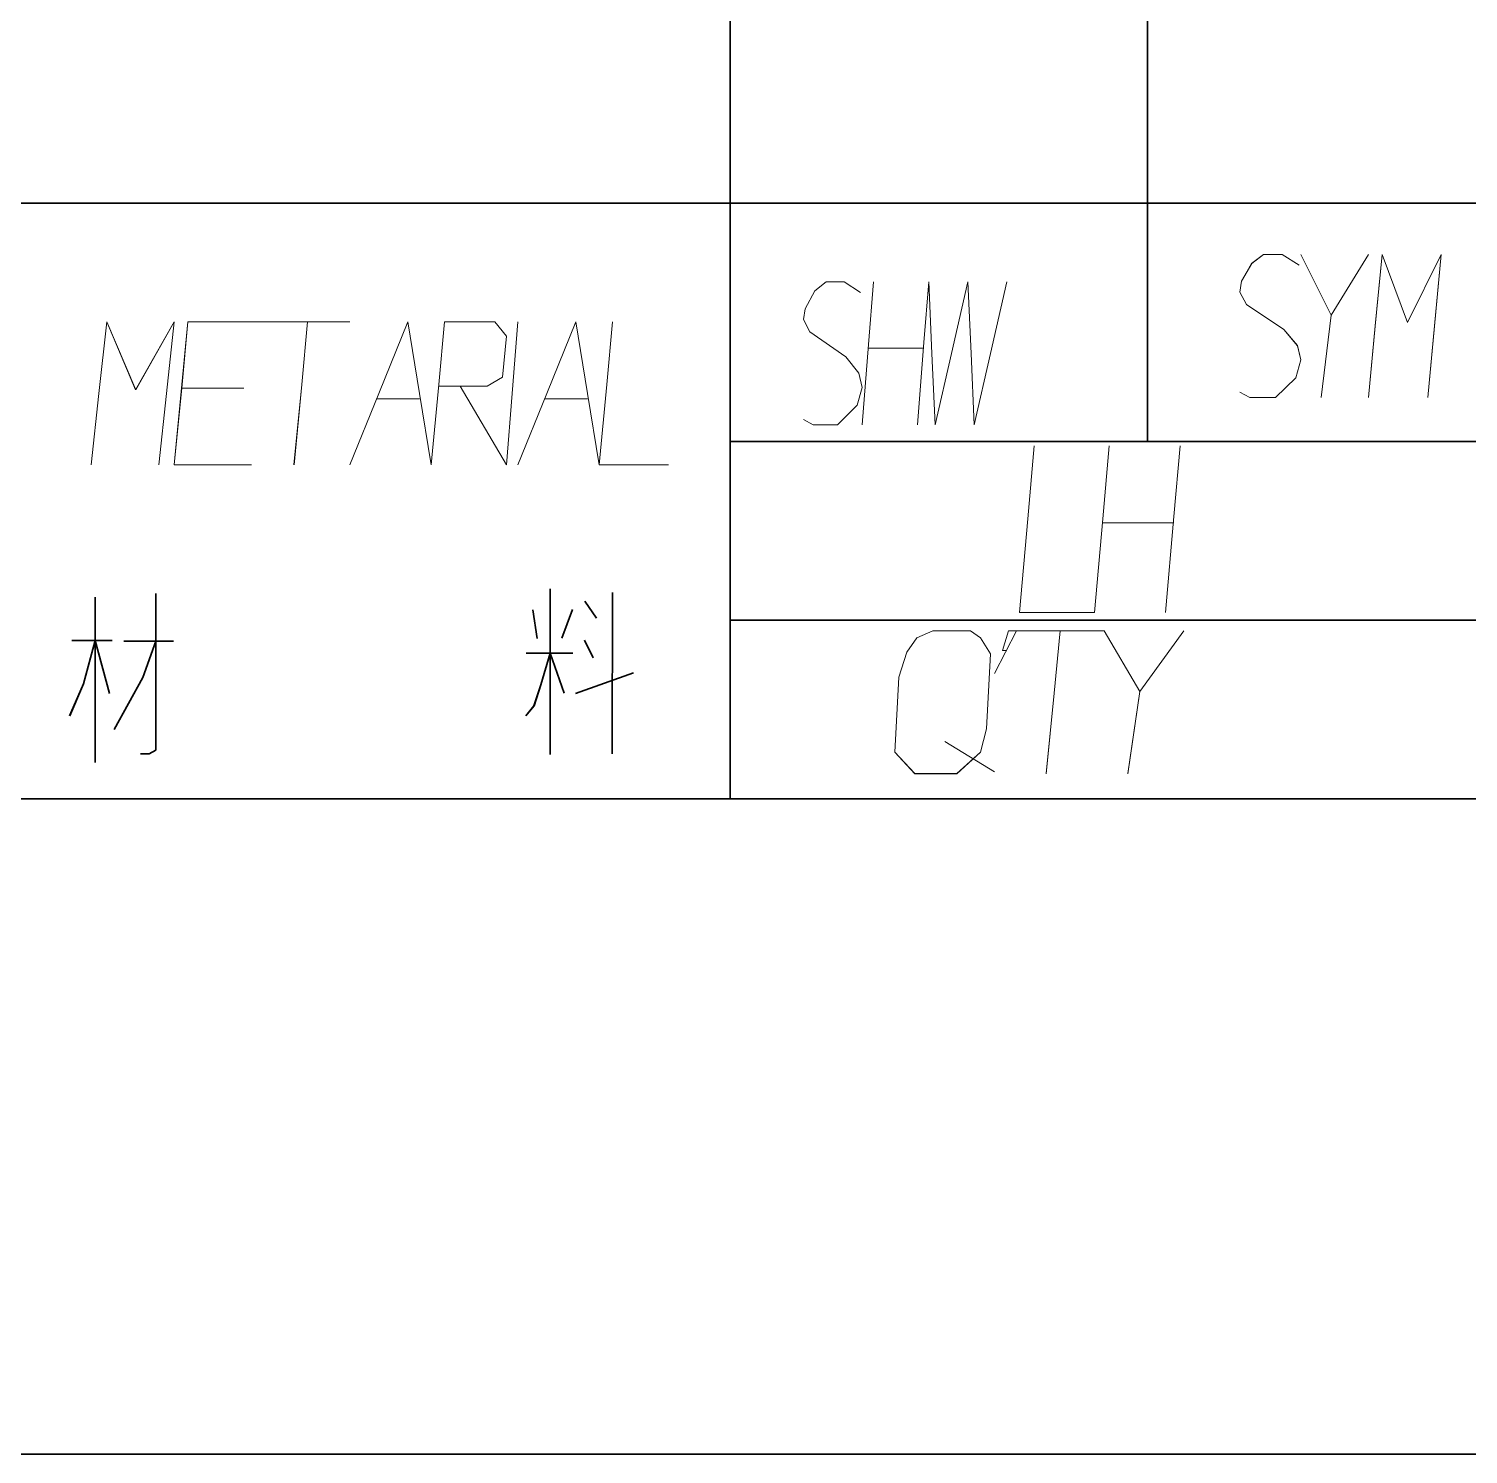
# Model space of a CAD drawing. Header units: millimetres. Extents: x 1333 to 104182, y -62616 to -5704.
# Drawn here: x 45099.92 to 45148.23, y -62284.83 to -62236.97 of the extents above; entities that cross this region are included whole.
import ezdxf

# ---------------------------------------------------------------- set-up
doc = ezdxf.new("R2010")
doc.units = ezdxf.units.MM
doc.header["$LTSCALE"] = 0.5
doc.layers.add('08', color=1, linetype='Continuous')

# ---------------------------------------------------------------- blocks, each defined once
blk = doc.blocks.new('D')
at = {"color": 7, "lineweight": 35, "ltscale": 0.25}
for p, q in [((54220.08, -14049.043), (54220.08, -14069.043)), ((54234.08, -14069.043), (54234.08, -14049.043))]:
    blk.add_line(p, q, dxfattribs=at)
at = {"color": 7, "lineweight": 35}
blk.add_line((54356.08, -14069.043), (54076.08, -14069.043), dxfattribs=at)
blk = doc.blocks.new('arwear')
at = {"layer": '08', "color": 3, "xscale": 0.5, "yscale": 0.5, "zscale": 0.5}
blk.add_blockref('D', (26347.04, -5592.506), dxfattribs=at)
blk = doc.blocks.new('999')
at = {"color": 7, "lineweight": 35, "ltscale": 0.25}
for p, q in [((75690.978, -11391.12), (75690.978, -11421.12)), ((75711.978, -11421.12), (75711.978, -11391.12)), ((75690.978, -11451.12), (75690.978, -11421.12)), ((75690.978, -11451.12), (75690.978, -11421.12))]:
    blk.add_line(p, q, dxfattribs=at)
at = {"color": 7, "lineweight": 35}
for p, q in [((75894.978, -11421.12), (75474.978, -11421.12)), ((75894.978, -11421.12), (75474.978, -11421.12)), ((75894.978, -11421.12), (75474.978, -11421.12)), ((75690.978, -11433.12), (75774.978, -11433.12)), ((75690.978, -11433.12), (75774.978, -11433.12)), ((75774.978, -11442.12), (75690.978, -11442.12)), ((75774.978, -11442.12), (75690.978, -11442.12)), ((75894.978, -11451.12), (75474.978, -11451.12)), ((75894.978, -11451.12), (75474.978, -11451.12)), ((75894.978, -11451.12), (75474.978, -11451.12)), ((75894.978, -11451.12), (75474.978, -11451.12)), ((75849.978, -11484.12), (75474.978, -11484.12))]:
    blk.add_line(p, q, dxfattribs=at)
at = {"color": 7, "lineweight": 35, "ltscale": 0.1}
blk.add_line((75711.978, -11433.12), (75711.978, -11421.12), dxfattribs=at)
blk.add_line((75711.978, -11433.12), (75711.978, -11421.12), dxfattribs=at)
at = {"color": 7, "lineweight": 35, "ltscale": 0.069342}
blk.add_line((75659.008, -11440.961), (75659.008, -11449.283), dxfattribs=at)
blk.add_line((75659.008, -11440.961), (75659.008, -11449.283), dxfattribs=at)
at = {"color": 7, "lineweight": 35, "ltscale": 0.06571}
blk.add_line((75662.055, -11440.77), (75662.055, -11448.655), dxfattribs=at)
blk.add_line((75662.055, -11440.77), (75662.055, -11448.655), dxfattribs=at)
at = {"color": 7, "lineweight": 35, "ltscale": 0.069489}
blk.add_line((75681.915, -11440.543), (75681.915, -11448.882), dxfattribs=at)
blk.add_line((75681.915, -11440.543), (75681.915, -11448.882), dxfattribs=at)
at = {"color": 7, "lineweight": 35, "ltscale": 0.067746}
blk.add_line((75685.048, -11440.717), (75685.031, -11448.847), dxfattribs=at)
blk.add_line((75685.048, -11440.717), (75685.031, -11448.847), dxfattribs=at)
at = {"color": 7, "lineweight": 35, "ltscale": 0.012191}
blk.add_line((75681.045, -11441.59), (75681.253, -11443.038), dxfattribs=at)
blk.add_line((75681.045, -11441.59), (75681.253, -11443.038), dxfattribs=at)
at = {"color": 7, "lineweight": 35, "ltscale": 0.012873}
blk.add_line((75683.028, -11441.572), (75682.489, -11443.02), dxfattribs=at)
blk.add_line((75683.028, -11441.572), (75682.489, -11443.02), dxfattribs=at)
at = {"color": 7, "lineweight": 35, "ltscale": 0.008663}
blk.add_line((75683.655, -11441.153), (75684.247, -11442.008), dxfattribs=at)
blk.add_line((75683.655, -11441.153), (75684.247, -11442.008), dxfattribs=at)
at = {"color": 7, "lineweight": 35, "ltscale": 0.008252}
blk.add_line((75683.638, -11443.125), (75684.073, -11444.014), dxfattribs=at)
blk.add_line((75683.638, -11443.125), (75684.073, -11444.014), dxfattribs=at)
at = {"color": 7, "lineweight": 35, "ltscale": 0.016968}
blk.add_line((75657.823, -11443.147), (75659.859, -11443.147), dxfattribs=at)
blk.add_line((75657.823, -11443.147), (75659.859, -11443.147), dxfattribs=at)
at = {"color": 7, "lineweight": 35, "ltscale": 0.018792}
blk.add_line((75659.008, -11443.147), (75658.416, -11445.323), dxfattribs=at)
blk.add_line((75659.008, -11443.147), (75658.416, -11445.323), dxfattribs=at)
at = {"color": 7, "lineweight": 35, "ltscale": 0.022987}
blk.add_line((75659.008, -11443.147), (75659.721, -11445.811), dxfattribs=at)
blk.add_line((75659.008, -11443.147), (75659.721, -11445.811), dxfattribs=at)
at = {"color": 7, "lineweight": 35, "ltscale": 0.02074}
blk.add_line((75660.454, -11443.177), (75662.942, -11443.177), dxfattribs=at)
blk.add_line((75660.454, -11443.177), (75662.942, -11443.177), dxfattribs=at)
at = {"color": 7, "lineweight": 35, "ltscale": 0.016182}
blk.add_line((75662.055, -11443.177), (75661.41, -11445.009), dxfattribs=at)
blk.add_line((75662.055, -11443.177), (75661.41, -11445.009), dxfattribs=at)
at = {"color": 7, "lineweight": 35, "ltscale": 0.01958}
blk.add_line((75680.696, -11443.77), (75683.046, -11443.77), dxfattribs=at)
blk.add_line((75680.696, -11443.77), (75683.046, -11443.77), dxfattribs=at)
at = {"color": 7, "lineweight": 35, "ltscale": 0.013935}
blk.add_line((75681.915, -11443.77), (75681.445, -11445.375), dxfattribs=at)
blk.add_line((75681.915, -11443.77), (75681.445, -11445.375), dxfattribs=at)
at = {"color": 7, "lineweight": 35, "ltscale": 0.01783}
blk.add_line((75681.915, -11443.77), (75682.611, -11445.794), dxfattribs=at)
blk.add_line((75681.915, -11443.77), (75682.611, -11445.794), dxfattribs=at)
at = {"color": 7, "lineweight": 35, "ltscale": 0.024906}
blk.add_line((75661.41, -11445.009), (75659.966, -11447.625), dxfattribs=at)
blk.add_line((75661.41, -11445.009), (75659.966, -11447.625), dxfattribs=at)
at = {"color": 7, "lineweight": 35, "ltscale": 0.025879}
blk.add_line((75683.185, -11445.811), (75686.109, -11444.765), dxfattribs=at)
blk.add_line((75683.185, -11445.811), (75686.109, -11444.765), dxfattribs=at)
at = {"color": 7, "lineweight": 35, "ltscale": 0.014579}
blk.add_line((75658.416, -11445.323), (75657.72, -11446.928), dxfattribs=at)
blk.add_line((75658.416, -11445.323), (75657.72, -11446.928), dxfattribs=at)
at = {"color": 7, "lineweight": 35, "ltscale": 0.009193}
blk.add_line((75681.445, -11445.375), (75681.096, -11446.422), dxfattribs=at)
blk.add_line((75681.445, -11445.375), (75681.096, -11446.422), dxfattribs=at)
at = {"color": 7, "lineweight": 35, "ltscale": 0.005467}
blk.add_line((75681.096, -11446.422), (75680.679, -11446.928), dxfattribs=at)
blk.add_line((75681.096, -11446.422), (75680.679, -11446.928), dxfattribs=at)
at = {"color": 7, "lineweight": 35, "ltscale": 0.003687}
blk.add_line((75661.731, -11448.842), (75661.289, -11448.842), dxfattribs=at)
blk.add_line((75661.731, -11448.842), (75661.289, -11448.842), dxfattribs=at)
at = {"color": 7, "lineweight": 35, "ltscale": 0.003115}
blk.add_line((75662.055, -11448.655), (75661.731, -11448.842), dxfattribs=at)
blk.add_line((75662.055, -11448.655), (75661.731, -11448.842), dxfattribs=at)
at = {"color": 7, "lineweight": 13}
for points in [[(75716.628, -11430.631), (75717.139, -11430.901), (75718.418, -11430.901), (75719.44, -11429.911), (75719.696, -11429.011), (75719.526, -11428.291), (75718.844, -11427.481), (75716.969, -11426.221), (75716.628, -11425.591), (75716.713, -11425.051), (75717.224, -11424.151), (75717.821, -11423.701), (75718.759, -11423.701), (75719.611, -11424.241)], [(75716.628, -11430.631), (75717.139, -11430.901), (75718.418, -11430.901), (75719.44, -11429.911), (75719.696, -11429.011), (75719.526, -11428.291), (75718.844, -11427.481), (75716.969, -11426.221), (75716.628, -11425.591), (75716.713, -11425.051), (75717.224, -11424.151), (75717.821, -11423.701), (75718.759, -11423.701), (75719.611, -11424.241)], [(75719.696, -11423.701), (75721.23, -11426.761), (75720.719, -11430.901)], [(75719.696, -11423.701), (75721.23, -11426.761), (75720.719, -11430.901)], [(75721.23, -11426.761), (75723.105, -11423.701)], [(75721.23, -11426.761), (75723.105, -11423.701)], [(75723.105, -11430.901), (75723.446, -11427.301), (75723.787, -11423.701), (75725.065, -11427.121), (75726.77, -11423.701), (75726.429, -11427.301), (75726.088, -11430.901)], [(75723.105, -11430.901), (75723.446, -11427.301), (75723.787, -11423.701), (75725.065, -11427.121), (75726.77, -11423.701), (75726.429, -11427.301), (75726.088, -11430.901)], [(75694.661, -11432.01), (75695.152, -11432.28), (75696.381, -11432.28), (75697.364, -11431.29), (75697.609, -11430.39), (75697.446, -11429.67), (75696.79, -11428.86), (75694.989, -11427.6), (75694.661, -11426.97), (75694.743, -11426.43), (75695.234, -11425.53), (75695.808, -11425.08), (75696.708, -11425.08), (75697.527, -11425.62)], [(75694.661, -11432.01), (75695.152, -11432.28), (75696.381, -11432.28), (75697.364, -11431.29), (75697.609, -11430.39), (75697.446, -11429.67), (75696.79, -11428.86), (75694.989, -11427.6), (75694.661, -11426.97), (75694.743, -11426.43), (75695.234, -11425.53), (75695.808, -11425.08), (75696.708, -11425.08), (75697.527, -11425.62)], [(75697.609, -11432.28), (75697.937, -11428.23), (75698.183, -11425.08)], [(75697.609, -11432.28), (75697.937, -11428.23), (75698.183, -11425.08)], [(75700.967, -11425.08), (75700.722, -11428.14), (75700.394, -11432.28)], [(75700.967, -11425.08), (75700.722, -11428.14), (75700.394, -11432.28)], [(75700.967, -11425.08), (75701.131, -11428.68), (75701.295, -11432.28), (75702.114, -11428.68), (75702.933, -11425.08), (75703.097, -11428.68), (75703.26, -11432.28), (75704.08, -11428.68), (75704.898, -11425.08)], [(75700.967, -11425.08), (75701.131, -11428.68), (75701.295, -11432.28), (75702.114, -11428.68), (75702.933, -11425.08), (75703.097, -11428.68), (75703.26, -11432.28), (75704.08, -11428.68), (75704.898, -11425.08)], [(75658.808, -11434.295), (75659.197, -11430.695), (75659.585, -11427.095), (75661.043, -11430.515), (75662.987, -11427.095), (75662.599, -11430.695), (75662.21, -11434.295)], [(75658.808, -11434.295), (75659.197, -11430.695), (75659.585, -11427.095), (75661.043, -11430.515), (75662.987, -11427.095), (75662.599, -11430.695), (75662.21, -11434.295)], [(75666.875, -11434.295), (75662.987, -11434.295), (75663.376, -11430.245), (75663.668, -11427.095), (75667.556, -11427.095)], [(75666.875, -11434.295), (75662.987, -11434.295), (75663.376, -11430.245), (75663.668, -11427.095), (75667.556, -11427.095)], [(75667.556, -11427.095), (75671.833, -11427.095)], [(75667.556, -11427.095), (75671.833, -11427.095)], [(75669.014, -11434.295), (75669.403, -11430.245), (75669.694, -11427.095)], [(75669.014, -11434.295), (75669.403, -11430.245), (75669.694, -11427.095)], [(75671.833, -11434.295), (75673.291, -11430.695), (75674.749, -11427.095), (75675.332, -11430.695), (75675.915, -11434.295)], [(75671.833, -11434.295), (75673.291, -11430.695), (75674.749, -11427.095), (75675.332, -11430.695), (75675.915, -11434.295)], [(75675.915, -11434.295), (75676.304, -11430.245), (75676.595, -11427.095), (75679.123, -11427.095), (75679.706, -11427.815), (75679.511, -11429.885), (75678.734, -11430.335), (75676.304, -11430.335)], [(75675.915, -11434.295), (75676.304, -11430.245), (75676.595, -11427.095), (75679.123, -11427.095), (75679.706, -11427.815), (75679.511, -11429.885), (75678.734, -11430.335), (75676.304, -11430.335)], [(75679.706, -11434.295), (75679.997, -11430.695), (75680.289, -11427.095)], [(75679.706, -11434.295), (75679.997, -11430.695), (75680.289, -11427.095)], [(75680.289, -11434.295), (75681.747, -11430.695), (75683.205, -11427.095), (75683.788, -11430.695), (75684.371, -11434.295)], [(75680.289, -11434.295), (75681.747, -11430.695), (75683.205, -11427.095), (75683.788, -11430.695), (75684.371, -11434.295)], [(75687.871, -11434.295), (75684.371, -11434.295), (75684.76, -11430.245), (75685.052, -11427.095)], [(75687.871, -11434.295), (75684.371, -11434.295), (75684.76, -11430.245), (75685.052, -11427.095)], [(75697.937, -11428.41), (75700.722, -11428.41)], [(75697.937, -11428.41), (75700.722, -11428.41)], [(75663.376, -11430.425), (75666.487, -11430.425)], [(75663.376, -11430.425), (75666.487, -11430.425)], [(75677.373, -11430.335), (75679.706, -11434.295)], [(75677.373, -11430.335), (75679.706, -11434.295)], [(75673.193, -11430.965), (75675.332, -11430.965)], [(75673.193, -11430.965), (75675.332, -11430.965)], [(75681.65, -11430.965), (75683.788, -11430.965)], [(75681.65, -11430.965), (75683.788, -11430.965)], [(75709.312, -11441.732), (75705.532, -11441.732), (75705.952, -11437.007), (75706.267, -11433.332)], [(75709.312, -11441.732), (75705.532, -11441.732), (75705.952, -11437.007), (75706.267, -11433.332)], [(75709.312, -11441.732), (75709.732, -11437.007), (75710.047, -11433.332)], [(75709.312, -11441.732), (75709.732, -11437.007), (75710.047, -11433.332)], [(75713.617, -11433.332), (75713.302, -11436.902), (75712.882, -11441.732)], [(75713.617, -11433.332), (75713.302, -11436.902), (75712.882, -11441.732)], [(75709.732, -11437.217), (75713.302, -11437.217)], [(75709.732, -11437.217), (75713.302, -11437.217)], [(75704.279, -11444.806), (75705.382, -11442.646), (75704.981, -11442.646), (75704.68, -11443.636), (75704.88, -11443.636)], [(75704.279, -11444.806), (75705.382, -11442.646), (75704.981, -11442.646), (75704.68, -11443.636), (75704.88, -11443.636)], [(75705.382, -11442.646), (75709.793, -11442.646)], [(75705.382, -11442.646), (75709.793, -11442.646)], [(75706.886, -11449.846), (75707.287, -11445.796), (75707.587, -11442.646)], [(75706.886, -11449.846), (75707.287, -11445.796), (75707.587, -11442.646)], [(75709.793, -11442.646), (75711.598, -11445.706), (75710.996, -11449.846)], [(75709.793, -11442.646), (75711.598, -11445.706), (75710.996, -11449.846)], [(75711.598, -11445.706), (75713.804, -11442.646)], [(75711.598, -11445.706), (75713.804, -11442.646)], [(75701.772, -11448.226), (75704.279, -11449.756)], [(75701.772, -11448.226), (75704.279, -11449.756)]]:
    blk.add_lwpolyline(points, dxfattribs=at)
blk.add_lwpolyline([(75702.374, -11449.846), (75703.577, -11448.766), (75703.878, -11447.596), (75704.078, -11443.816), (75703.577, -11443.006), (75703.076, -11442.646), (75701.171, -11442.646), (75700.369, -11443.006), (75699.867, -11443.726), (75699.466, -11444.986), (75699.266, -11448.766), (75700.269, -11449.846)], close=True, dxfattribs=at)
blk.add_lwpolyline([(75702.374, -11449.846), (75703.577, -11448.766), (75703.878, -11447.596), (75704.078, -11443.816), (75703.577, -11443.006), (75703.076, -11442.646), (75701.171, -11442.646), (75700.369, -11443.006), (75699.867, -11443.726), (75699.466, -11444.986), (75699.266, -11448.766), (75700.269, -11449.846)], close=True, dxfattribs=at)

msp = doc.modelspace()

# ---------------------------------------------------------------- linework, layer by layer
at = {"color": 7, "lineweight": 35}
for p, q in [((45259.462, -62242.825), (44979.462, -62242.825)), ((45259.462, -62242.825), (44979.462, -62242.825)), ((45259.462, -62242.825), (44979.462, -62242.825)), ((45123.462, -62250.825), (45179.462, -62250.825)), ((45123.462, -62250.825), (45179.462, -62250.825)), ((45179.462, -62256.825), (45123.462, -62256.825)), ((45179.462, -62256.825), (45123.462, -62256.825)), ((45259.462, -62262.825), (44979.462, -62262.825)), ((45259.462, -62262.825), (44979.462, -62262.825)), ((45259.462, -62262.825), (44979.462, -62262.825)), ((45259.462, -62262.825), (44979.462, -62262.825)), ((45229.462, -62284.825), (44979.462, -62284.825))]:
    msp.add_line(p, q, dxfattribs=at)
at = {"color": 7, "lineweight": 35, "ltscale": 0.25}
msp.add_line((45123.462, -62262.825), (45123.462, -62242.825), dxfattribs=at)
msp.add_line((45123.462, -62262.825), (45123.462, -62242.825), dxfattribs=at)
at = {"color": 7, "lineweight": 35, "ltscale": 0.1}
msp.add_line((45137.462, -62250.825), (45137.462, -62242.825), dxfattribs=at)
msp.add_line((45137.462, -62250.825), (45137.462, -62242.825), dxfattribs=at)
at = {"color": 7, "lineweight": 35, "ltscale": 0.069342}
msp.add_line((45102.149, -62256.053), (45102.149, -62261.6), dxfattribs=at)
msp.add_line((45102.149, -62256.053), (45102.149, -62261.6), dxfattribs=at)
at = {"color": 7, "lineweight": 35, "ltscale": 0.06571}
msp.add_line((45104.18, -62255.925), (45104.18, -62261.182), dxfattribs=at)
msp.add_line((45104.18, -62255.925), (45104.18, -62261.182), dxfattribs=at)
at = {"color": 7, "lineweight": 35, "ltscale": 0.069489}
msp.add_line((45117.42, -62255.774), (45117.42, -62261.333), dxfattribs=at)
msp.add_line((45117.42, -62255.774), (45117.42, -62261.333), dxfattribs=at)
at = {"color": 7, "lineweight": 35, "ltscale": 0.067746}
msp.add_line((45119.509, -62255.89), (45119.498, -62261.31), dxfattribs=at)
msp.add_line((45119.509, -62255.89), (45119.498, -62261.31), dxfattribs=at)
at = {"color": 7, "lineweight": 35, "ltscale": 0.012191}
msp.add_line((45116.84, -62256.472), (45116.979, -62257.437), dxfattribs=at)
msp.add_line((45116.84, -62256.472), (45116.979, -62257.437), dxfattribs=at)
at = {"color": 7, "lineweight": 35, "ltscale": 0.012873}
msp.add_line((45118.163, -62256.46), (45117.803, -62257.425), dxfattribs=at)
msp.add_line((45118.163, -62256.46), (45117.803, -62257.425), dxfattribs=at)
at = {"color": 7, "lineweight": 35, "ltscale": 0.008663}
msp.add_line((45118.581, -62256.181), (45118.975, -62256.751), dxfattribs=at)
msp.add_line((45118.581, -62256.181), (45118.975, -62256.751), dxfattribs=at)
at = {"color": 7, "lineweight": 35, "ltscale": 0.016968}
msp.add_line((45101.359, -62257.51), (45102.716, -62257.51), dxfattribs=at)
msp.add_line((45101.359, -62257.51), (45102.716, -62257.51), dxfattribs=at)
at = {"color": 7, "lineweight": 35, "ltscale": 0.018792}
msp.add_line((45102.149, -62257.51), (45101.754, -62258.96), dxfattribs=at)
msp.add_line((45102.149, -62257.51), (45101.754, -62258.96), dxfattribs=at)
at = {"color": 7, "lineweight": 35, "ltscale": 0.022987}
msp.add_line((45102.149, -62257.51), (45102.625, -62259.286), dxfattribs=at)
msp.add_line((45102.149, -62257.51), (45102.625, -62259.286), dxfattribs=at)
at = {"color": 7, "lineweight": 35, "ltscale": 0.02074}
msp.add_line((45103.113, -62257.53), (45104.772, -62257.53), dxfattribs=at)
msp.add_line((45103.113, -62257.53), (45104.772, -62257.53), dxfattribs=at)
at = {"color": 7, "lineweight": 35, "ltscale": 0.016182}
msp.add_line((45104.18, -62257.53), (45103.751, -62258.751), dxfattribs=at)
msp.add_line((45104.18, -62257.53), (45103.751, -62258.751), dxfattribs=at)
at = {"color": 7, "lineweight": 35, "ltscale": 0.008252}
msp.add_line((45118.569, -62257.495), (45118.859, -62258.088), dxfattribs=at)
msp.add_line((45118.569, -62257.495), (45118.859, -62258.088), dxfattribs=at)
at = {"color": 7, "lineweight": 35, "ltscale": 0.01958}
msp.add_line((45116.608, -62257.925), (45118.174, -62257.925), dxfattribs=at)
msp.add_line((45116.608, -62257.925), (45118.174, -62257.925), dxfattribs=at)
at = {"color": 7, "lineweight": 35, "ltscale": 0.013935}
msp.add_line((45117.42, -62257.925), (45117.107, -62258.995), dxfattribs=at)
msp.add_line((45117.42, -62257.925), (45117.107, -62258.995), dxfattribs=at)
at = {"color": 7, "lineweight": 35, "ltscale": 0.01783}
msp.add_line((45117.42, -62257.925), (45117.884, -62259.274), dxfattribs=at)
msp.add_line((45117.42, -62257.925), (45117.884, -62259.274), dxfattribs=at)
at = {"color": 7, "lineweight": 35, "ltscale": 0.014579}
msp.add_line((45101.754, -62258.96), (45101.291, -62260.03), dxfattribs=at)
msp.add_line((45101.754, -62258.96), (45101.291, -62260.03), dxfattribs=at)
at = {"color": 7, "lineweight": 35, "ltscale": 0.024906}
msp.add_line((45103.751, -62258.751), (45102.788, -62260.495), dxfattribs=at)
msp.add_line((45103.751, -62258.751), (45102.788, -62260.495), dxfattribs=at)
at = {"color": 7, "lineweight": 35, "ltscale": 0.009193}
msp.add_line((45117.107, -62258.995), (45116.875, -62259.693), dxfattribs=at)
msp.add_line((45117.107, -62258.995), (45116.875, -62259.693), dxfattribs=at)
at = {"color": 7, "lineweight": 35, "ltscale": 0.025879}
msp.add_line((45118.267, -62259.286), (45120.216, -62258.588), dxfattribs=at)
msp.add_line((45118.267, -62259.286), (45120.216, -62258.588), dxfattribs=at)
at = {"color": 7, "lineweight": 35, "ltscale": 0.005467}
msp.add_line((45116.875, -62259.693), (45116.596, -62260.03), dxfattribs=at)
msp.add_line((45116.875, -62259.693), (45116.596, -62260.03), dxfattribs=at)
at = {"color": 7, "lineweight": 35, "ltscale": 0.003687}
msp.add_line((45103.964, -62261.306), (45103.669, -62261.306), dxfattribs=at)
msp.add_line((45103.964, -62261.306), (45103.669, -62261.306), dxfattribs=at)
at = {"color": 7, "lineweight": 35, "ltscale": 0.003115}
msp.add_line((45104.18, -62261.182), (45103.964, -62261.306), dxfattribs=at)
msp.add_line((45104.18, -62261.182), (45103.964, -62261.306), dxfattribs=at)
at = {"color": 7, "lineweight": 13}
for points in [[(45140.562, -62249.166), (45140.903, -62249.346), (45141.755, -62249.346), (45142.437, -62248.686), (45142.608, -62248.086), (45142.494, -62247.606), (45142.039, -62247.066), (45140.789, -62246.226), (45140.562, -62245.806), (45140.619, -62245.446), (45140.96, -62244.846), (45141.358, -62244.546), (45141.983, -62244.546), (45142.551, -62244.906)], [(45140.562, -62249.166), (45140.903, -62249.346), (45141.755, -62249.346), (45142.437, -62248.686), (45142.608, -62248.086), (45142.494, -62247.606), (45142.039, -62247.066), (45140.789, -62246.226), (45140.562, -62245.806), (45140.619, -62245.446), (45140.96, -62244.846), (45141.358, -62244.546), (45141.983, -62244.546), (45142.551, -62244.906)], [(45142.608, -62244.546), (45143.63, -62246.586), (45143.29, -62249.346)], [(45142.608, -62244.546), (45143.63, -62246.586), (45143.29, -62249.346)], [(45143.63, -62246.586), (45144.881, -62244.546)], [(45143.63, -62246.586), (45144.881, -62244.546)], [(45144.881, -62249.346), (45145.108, -62246.946), (45145.335, -62244.546), (45146.187, -62246.826), (45147.324, -62244.546), (45147.096, -62246.946), (45146.869, -62249.346)], [(45144.881, -62249.346), (45145.108, -62246.946), (45145.335, -62244.546), (45146.187, -62246.826), (45147.324, -62244.546), (45147.096, -62246.946), (45146.869, -62249.346)], [(45125.918, -62250.085), (45126.245, -62250.265), (45127.064, -62250.265), (45127.719, -62249.605), (45127.883, -62249.005), (45127.774, -62248.525), (45127.337, -62247.985), (45126.136, -62247.145), (45125.918, -62246.725), (45125.972, -62246.365), (45126.3, -62245.765), (45126.682, -62245.465), (45127.283, -62245.465), (45127.829, -62245.825)], [(45125.918, -62250.085), (45126.245, -62250.265), (45127.064, -62250.265), (45127.719, -62249.605), (45127.883, -62249.005), (45127.774, -62248.525), (45127.337, -62247.985), (45126.136, -62247.145), (45125.918, -62246.725), (45125.972, -62246.365), (45126.3, -62245.765), (45126.682, -62245.465), (45127.283, -62245.465), (45127.829, -62245.825)], [(45127.883, -62250.265), (45128.102, -62247.565), (45128.265, -62245.465)], [(45127.883, -62250.265), (45128.102, -62247.565), (45128.265, -62245.465)], [(45130.122, -62245.465), (45129.958, -62247.505), (45129.74, -62250.265)], [(45130.122, -62245.465), (45129.958, -62247.505), (45129.74, -62250.265)], [(45130.122, -62245.465), (45130.231, -62247.865), (45130.34, -62250.265), (45130.886, -62247.865), (45131.432, -62245.465), (45131.541, -62247.865), (45131.651, -62250.265), (45132.197, -62247.865), (45132.743, -62245.465)], [(45130.122, -62245.465), (45130.231, -62247.865), (45130.34, -62250.265), (45130.886, -62247.865), (45131.432, -62245.465), (45131.541, -62247.865), (45131.651, -62250.265), (45132.197, -62247.865), (45132.743, -62245.465)], [(45102.016, -62251.608), (45102.275, -62249.208), (45102.534, -62246.808), (45103.506, -62249.088), (45104.802, -62246.808), (45104.543, -62249.208), (45104.283, -62251.608)], [(45102.016, -62251.608), (45102.275, -62249.208), (45102.534, -62246.808), (45103.506, -62249.088), (45104.802, -62246.808), (45104.543, -62249.208), (45104.283, -62251.608)], [(45107.394, -62251.608), (45104.802, -62251.608), (45105.061, -62248.908), (45105.256, -62246.808), (45107.848, -62246.808)], [(45107.394, -62251.608), (45104.802, -62251.608), (45105.061, -62248.908), (45105.256, -62246.808), (45107.848, -62246.808)], [(45107.848, -62246.808), (45110.699, -62246.808)], [(45107.848, -62246.808), (45110.699, -62246.808)], [(45108.82, -62251.608), (45109.079, -62248.908), (45109.273, -62246.808)], [(45108.82, -62251.608), (45109.079, -62248.908), (45109.273, -62246.808)], [(45110.699, -62251.608), (45111.671, -62249.208), (45112.643, -62246.808), (45113.032, -62249.208), (45113.42, -62251.608)], [(45110.699, -62251.608), (45111.671, -62249.208), (45112.643, -62246.808), (45113.032, -62249.208), (45113.42, -62251.608)], [(45113.42, -62251.608), (45113.679, -62248.908), (45113.874, -62246.808), (45115.559, -62246.808), (45115.948, -62247.288), (45115.818, -62248.668), (45115.3, -62248.968), (45113.679, -62248.968)], [(45113.42, -62251.608), (45113.679, -62248.908), (45113.874, -62246.808), (45115.559, -62246.808), (45115.948, -62247.288), (45115.818, -62248.668), (45115.3, -62248.968), (45113.679, -62248.968)], [(45115.948, -62251.608), (45116.142, -62249.208), (45116.336, -62246.808)], [(45115.948, -62251.608), (45116.142, -62249.208), (45116.336, -62246.808)], [(45116.336, -62251.608), (45117.308, -62249.208), (45118.28, -62246.808), (45118.669, -62249.208), (45119.058, -62251.608)], [(45116.336, -62251.608), (45117.308, -62249.208), (45118.28, -62246.808), (45118.669, -62249.208), (45119.058, -62251.608)], [(45121.391, -62251.608), (45119.058, -62251.608), (45119.317, -62248.908), (45119.512, -62246.808)], [(45121.391, -62251.608), (45119.058, -62251.608), (45119.317, -62248.908), (45119.512, -62246.808)], [(45128.102, -62247.685), (45129.958, -62247.685)], [(45128.102, -62247.685), (45129.958, -62247.685)], [(45105.061, -62249.028), (45107.135, -62249.028)], [(45105.061, -62249.028), (45107.135, -62249.028)], [(45114.392, -62248.968), (45115.948, -62251.608)], [(45114.392, -62248.968), (45115.948, -62251.608)], [(45111.606, -62249.388), (45113.032, -62249.388)], [(45111.606, -62249.388), (45113.032, -62249.388)], [(45117.244, -62249.388), (45118.669, -62249.388)], [(45117.244, -62249.388), (45118.669, -62249.388)], [(45135.685, -62256.567), (45133.165, -62256.567), (45133.445, -62253.417), (45133.655, -62250.967)], [(45135.685, -62256.567), (45133.165, -62256.567), (45133.445, -62253.417), (45133.655, -62250.967)], [(45135.685, -62256.567), (45135.965, -62253.417), (45136.175, -62250.967)], [(45135.685, -62256.567), (45135.965, -62253.417), (45136.175, -62250.967)], [(45138.555, -62250.967), (45138.345, -62253.347), (45138.065, -62256.567)], [(45138.555, -62250.967), (45138.345, -62253.347), (45138.065, -62256.567)], [(45135.965, -62253.557), (45138.345, -62253.557)], [(45135.965, -62253.557), (45138.345, -62253.557)], [(45132.33, -62258.616), (45133.065, -62257.176), (45132.798, -62257.176), (45132.597, -62257.836), (45132.731, -62257.836)], [(45132.33, -62258.616), (45133.065, -62257.176), (45132.798, -62257.176), (45132.597, -62257.836), (45132.731, -62257.836)], [(45133.065, -62257.176), (45136.006, -62257.176)], [(45133.065, -62257.176), (45136.006, -62257.176)], [(45134.067, -62261.976), (45134.335, -62259.276), (45134.535, -62257.176)], [(45134.067, -62261.976), (45134.335, -62259.276), (45134.535, -62257.176)], [(45136.006, -62257.176), (45137.209, -62259.216), (45136.808, -62261.976)], [(45136.006, -62257.176), (45137.209, -62259.216), (45136.808, -62261.976)], [(45137.209, -62259.216), (45138.679, -62257.176)], [(45137.209, -62259.216), (45138.679, -62257.176)], [(45130.659, -62260.896), (45132.33, -62261.916)], [(45130.659, -62260.896), (45132.33, -62261.916)]]:
    msp.add_lwpolyline(points, dxfattribs=at)
msp.add_lwpolyline([(45131.06, -62261.976), (45131.862, -62261.256), (45132.062, -62260.476), (45132.196, -62257.956), (45131.862, -62257.416), (45131.528, -62257.176), (45130.258, -62257.176), (45129.723, -62257.416), (45129.389, -62257.896), (45129.121, -62258.736), (45128.988, -62261.256), (45129.656, -62261.976)], close=True, dxfattribs=at)
msp.add_lwpolyline([(45131.06, -62261.976), (45131.862, -62261.256), (45132.062, -62260.476), (45132.196, -62257.956), (45131.862, -62257.416), (45131.528, -62257.176), (45130.258, -62257.176), (45129.723, -62257.416), (45129.389, -62257.896), (45129.121, -62258.736), (45128.988, -62261.256), (45129.656, -62261.976)], close=True, dxfattribs=at)

# ---------------------------------------------------------------- block references
at = {"layer": '08', "color": 55, "xscale": 0.6666666666860692, "yscale": 0.6666666666642413, "zscale": 0.6666666666666666}
msp.add_blockref('999', (-5337.19, -54628.745), dxfattribs=at)
at = {"layer": '08', "color": 3, "xscale": 2, "yscale": 2, "zscale": 2}
msp.add_blockref('arwear', (-61790.697, -36988.769), dxfattribs=at)

doc.saveas('drawing.dxf')
